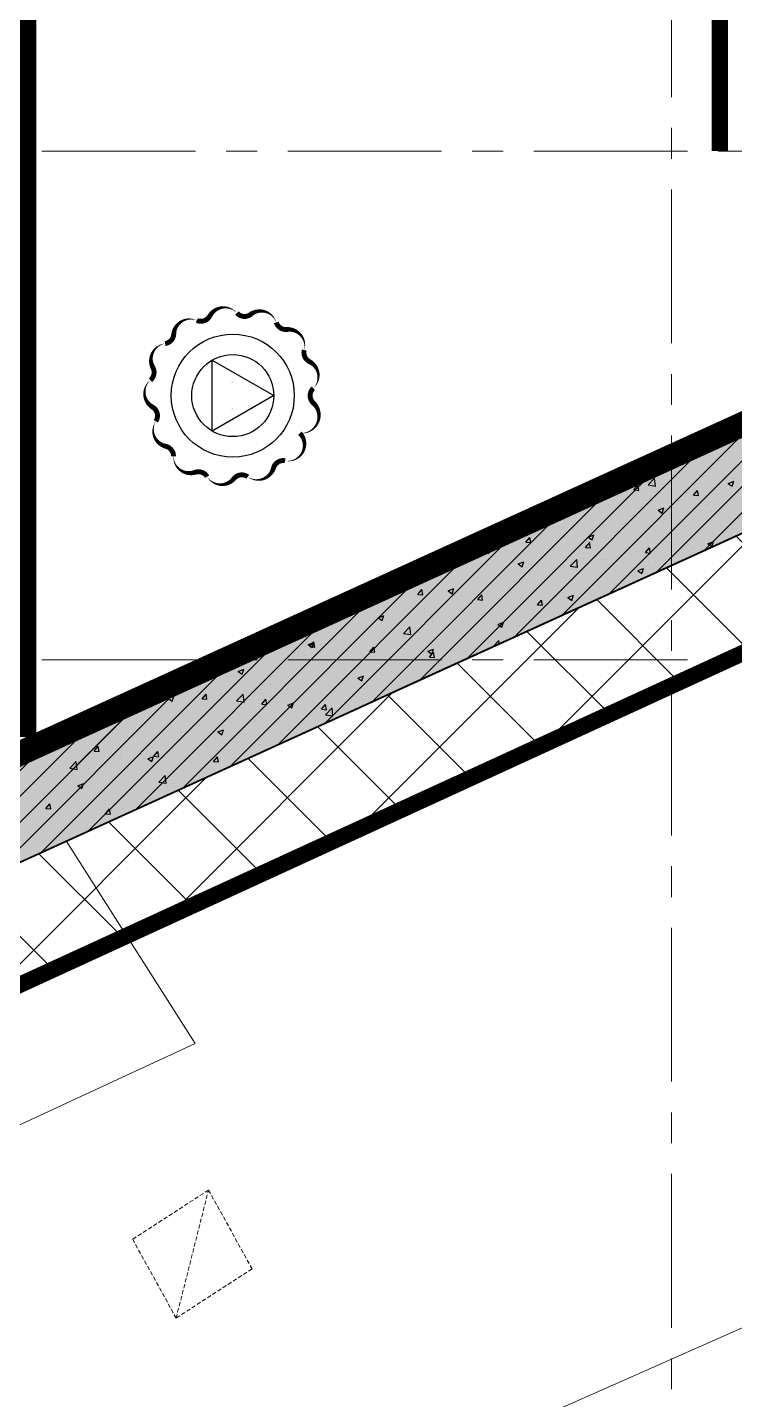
# Model space of a CAD drawing. Header units: millimetres. Extents: x -346728 to 1320345, y -537202 to -385966.
# Drawn here: x 418917 to 427540, y -493959 to -477234 of the extents above; entities that cross this region are included whole.
import ezdxf
from ezdxf.xclip import XClip

# ---------------------------------------------------------------- set-up
doc = ezdxf.new("R2010")
doc.units = ezdxf.units.MM
doc.header["$LTSCALE"] = 100
doc.header["$XCLIPFRAME"] = 2
for name, pattern in [('DASHED2', [0.375, 0.25, -0.125]), ('HIDDEN', [9.525, 6.35, -3.175]), ('NETNHA500', [0.75, 0.5, -0.25]), ('X1326_GLB$0$CENTER', [2, 1.25, -0.25, 0.25, -0.25])]:
    doc.linetypes.add(name, pattern=pattern)
for name, color, linetype, lineweight in [('0 T TEXT', 7, 'Continuous', 13), ('L.DUONG', 234, 'Continuous', 15), ('LINE', 7, 'Continuous', 13), ('X1326_GLB$0$A-tim', 8, 'X1326_GLB$0$CENTER', 9)]:
    doc.layers.add(name, color=color, linetype=linetype, lineweight=lineweight)
for name, color, linetype in [('DM', 8, 'Continuous'), ('hach', 253, 'Continuous'), ('NHA', 3, 'NETNHA500'), ('PL', 3, 'Continuous'), ('thep doc', 6, 'Continuous'), ('W2', 4, 'Continuous'), ('XR_1326_csPL$0$hach', 253, 'Continuous'), ('XR_1326_csPL$0$W2', 4, 'Continuous')]:
    doc.layers.add(name, color=color, linetype=linetype)
doc.linetypes.add('FENCELINE2', pattern='A,0.25,-0.1,[132,ltypeshp.shx,S=0.1,R=0,X=-0.1,Y=0],-0.1,1', length=1.45)

# ---------------------------------------------------------------- blocks, each defined once
blk = doc.blocks.new('LVL-KHUNGTEN')
blk.add_lwpolyline([(61072.9, 41092.8), (119123.5, 41092.8), (119123.5, 61.9), (61072.9, 61.9)], close=True)
blk = doc.blocks.new('mb duong hh')
at = {"layer": '0 T TEXT', "color": 8, "linetype": 'DASHED2', "ltscale": 300}
blk.add_lwpolyline([(75940, 34596), (80501, 41668), (80491, 88861), (75484, 93868), (-20031, 93860), (-33610, 75885), (-26182, 55955), (-6300, 2612), (0, 0)], close=True, dxfattribs=at)
at = {"layer": 'LINE', "color": 252, "lineweight": 9}
for points in [[(14977, 101049), (-7702, 101358), (-14927, 101246), (-29449, 100943), (-35818, 99008), (-40020, 95429), (-42101, 92117), (-42609, 87567), (-42104, 81482), (-40823, 74903), (-34507, 57500), (-12505, -1540), (-11062, -5026), (-1334, -3647), (4526, -1388), (38515, 14361), (36944, 16828)], [(39889, -16768), (33281, -1600), (32900, -141), (33614, 3694), (34777, 5679), (36123, 6884), (82139, 27252), (84799, 26382), (86984, 24113), (94252, 7748)]]:
    blk.add_lwpolyline(points, dxfattribs=at)
at = {"layer": 'NHA', "color": 252, "lineweight": 9}
for p, q in [((38679, 12573), (37754, 11973)), ((38284, 11012), (38679, 12573)), ((38679, 12573), (39210, 11612)), ((37754, 11973), (38284, 11012)), ((39210, 11612), (38284, 11012))]:
    blk.add_line(p, q, dxfattribs=at)
blk = doc.blocks.new('MB HANG RAO TAM')
h = blk.add_hatch()
h.set_pattern_fill('ANSI37', color=8, scale=7000, style=0)
h.set_pattern_definition([(45, (527887.4, 631399.9), (-618.7184, 618.7184), []), (135, (527887.4, 631399.9), (-618.7184, -618.7184), [])])
h.paths.add_polyline_path([(89794, 74797), (94796, 69797), (94804, 22611), (90246, 15544), (52523, -1634), (34324, -9922), (14325, -19029), (8025, -16417), (-19267, 56832), (-5688, 74797), (41806, 74797), (65797, 74797)], flags=16)
h.paths.add_polyline_path([(-17293, 40146), (-15160, 40938), (-12777, 34516), (-15127, 33730), (-10493, 20001), (4784, -19373), (12548, -21453), (91490, 14752), (95488, 20874), (95620, 46027), (95770, 74597), (91825, 78101), (52350, 76926), (14008, 75822), (-9259, 75871), (-23844, 71027), (-24251, 60760)])
at = {"layer": 'L.DUONG', "color": 94, "linetype": 'FENCELINE2', "ltscale": 25, "const_width": 200, "elevation": 7850}
blk.add_lwpolyline([(13898, 75822), (14369, 75824), (20809, 75968), (32497, 76335), (48850, 76822), (75776, 77623), (91825, 78101), (95770, 74597), (95712, 63657), (95684, 58344), (95610, 44235), (95553, 33268), (95488, 20874), (91490, 14752), (75806, 7559), (49624, -4449), (26632, -14994), (12548, -21453), (4784, -19373), (0, -7161), (-6626, 9890)], dxfattribs=at)
at = {"layer": 'XR_1326_csPL$0$W2', "color": 7, "ltscale": 0.5, "elevation": 0}
blk.add_lwpolyline([(8025, -16417), (14325, -19029), (90246, 15544), (94804, 22611), (94796, 69797), (89794, 74797), (-5688, 74797), (-19267, 56832)], close=True, dxfattribs=at)

msp = doc.modelspace()

# ---------------------------------------------------------------- hatches: boundary and pattern name
at = {"ltscale": 0.1}
h = msp.add_hatch(color=6, dxfattribs=at)
h.dxf.hatch_style = 1
h.paths.add_polyline_path([(421435.8, -481550.4), (421407, -481550.4), (421407, -481579.2)])
h.paths.add_polyline_path([(421407, -481864), (421407, -481892.8), (421435.8, -481892.8)])
at = {"layer": 'hach'}
h = msp.add_hatch(dxfattribs=at)
h.set_pattern_fill('ANSI31', color=256, scale=70)
h.set_pattern_definition([(45, (342151.22, -508591.22), (-157.15448, 157.15448), [])])
h.paths.add_polyline_path([(362433.4, -410142.2), (348853.9, -428107.5), (376146.7, -501359), (382446.8, -503970.9), (458369.1, -469396.6), (462927.9, -462329.4), (462919.8, -415142.7), (457917.8, -410142.2)])
h.paths.add_polyline_path([(363030.6, -411342.2), (350208.3, -428305.7), (377088.8, -500450.6), (382424.3, -502662.6), (457551.5, -468450.4), (461727.8, -461976.1), (461719.7, -415639.4), (457420.9, -411342.2)], flags=16)
h = msp.add_hatch(dxfattribs=at)
h.set_pattern_fill('AR-CONC', color=256, scale=4)
h.set_pattern_definition([(50, (342151.2, -508591.2), (728.7387, -63.7563), [76.2, -838.2]), (355, (342151.2, -508591.2), (-140.9737, 764.2274), [60.96, -670.5623]), (100.45144, (342211.95, -508596.54), (587.765, 700.471), [64.76, -712.361]), (46.1842, (342151.2, -508388), (1084.316, -168.1693), [114.3, -1257.3]), (96.63556, (342241.6, -508402), (949.6165, 989.7045), [97.14, -1068.5424]), (351.18415, (342151.2, -508388), (949.6165, 989.7045), [91.44, -1005.839]), (21, (342252.8, -508438.8), (606.4576, -409.0608), [76.2, -838.2]), (326, (342252.8, -508438.8), (247.208, 736.752), [60.96, -670.56]), (71.45144, (342303.36, -508472.9), (853.6657, 327.691), [64.76, -712.3598]), (37.5, (342151.22, -508591.22), (12.3544, 338.22016), [0, -662.432, 0, -680.72, 0, -673.1]), (7.5, (342151.22, -508591.22), (267.27865, 400.7223), [0, -388.112, 0, -647.192, 0, -256.54]), (327.5, (341924.65, -508591.22), (542.3624, -22.91498), [0, -254, 0, -792.48, 0, -1051.56]), (317.5, (341823.05, -508591.2), (592.5167, 101.706), [0, -330.2, 0, -526.288, 0, -746.76])])
h.paths.add_polyline_path([(362433.4, -410142.2), (348853.9, -428107.5), (376146.7, -501359), (382446.8, -503970.9), (458369.1, -469396.6), (462927.9, -462329.4), (462919.8, -415142.7), (457917.8, -410142.2)])
h.paths.add_polyline_path([(363030.6, -411342.2), (350208.3, -428305.7), (377088.8, -500450.6), (382424.3, -502662.6), (457551.5, -468450.4), (461727.8, -461976.1), (461719.7, -415639.4), (457420.9, -411342.2)], flags=16)

# ---------------------------------------------------------------- linework, layer by layer
at = {"color": 6, "elevation": -2718.3}
msp.add_lwpolyline([(422403.4, -481631.8, 0, 60, 0.5205671), (422356.7, -481307.3, 60, 60, -0.3534527), (422293.1, -481166.2, 0, 60, 0.5205671), (422080.7, -480915.9, 60, 60, -0.3534915), (421951.8, -480830.2, 0, 60, 0.5205671), (421639, -480731.3, 60, 60, -0.3944899), (421471.6, -480714.9, 0, 60, 0.520567), (421140.8, -480751.6, 60, 60, -0.3907151), (420982.5, -480805, 0, 60, 0.520567), (420701.2, -480973.9, 60, 60, -0.3534934), (420595.7, -481087.2, 0, 60, 0.5205671), (420447.2, -481379.9, 60, 60, -0.3571345), (420416.9, -481533, 0, 60, 0.520567), (420442.6, -481860.7, 60, 60, -0.4289707), (420482.9, -482034.6, 0, 60, 0.520567), (420603.6, -482339.4, 60, 60, -0.3534582), (420698.3, -482461.9, 0, 60, 0.520567), (420963, -482656, 60, 60, -0.3534893), (421108.3, -482709.4, 0, 60, 0.5205671), (421435.5, -482733, 60, 60, -0.3982747), (421603.4, -482711, 0, 60, 0.520567), (421918.1, -482602.6, 60, 60, -0.3869502), (422059.1, -482515.5, 0, 60, 0.7314349), (422239.7, -482179.2, 0, 60, 0.7206829), (422404.4, -481812.2, 60, 60, -0.4358983)], format="xyseb", close=True, dxfattribs=at)
at = {"layer": 'PL', "elevation": -1404.9}
msp.add_lwpolyline([(421171.4, -482154.6), (421171.4, -481288.6), (421921.4, -481721.6)], close=True, dxfattribs=at)
msp.add_lwpolyline([(421171.4, -482154.6), (421171.4, -481288.6), (421921.4, -481721.6)], close=True, dxfattribs=at)
at = {"layer": 'PL'}
for radius in [750, 750, 500, 500]:
    msp.add_circle((421421.4, -481721.6, -1404.9), radius, dxfattribs=at)
at = {"layer": 'W2', "ltscale": 0.5, "elevation": -1404.9}
for points in [[(362433.4, -410142.2), (348853.9, -428107.5), (376146.7, -501359), (382446.8, -503970.9), (458369.1, -469396.6), (462927.9, -462329.4), (462919.6, -415142.1), (457917.8, -410142.2)], [(363030.6, -411342.2), (350208.3, -428305.7), (377088.8, -500450.6), (382424.3, -502662.6), (457551.5, -468450.4), (461727.8, -461976.1), (461719.7, -415639.4), (457420.9, -411342.2)]]:
    msp.add_lwpolyline(points, close=True, dxfattribs=at)
at = {"layer": 'X1326_GLB$0$A-tim', "ltscale": 15}
for p, q in [((426771.2, -398208.6, -1404.9), (426771.2, -512162.7, -1404.9)), ((341092.1, -478741.8, -1404.9), (475778.7, -478741.8, -1404.9)), ((341092.1, -484941.8, -1404.9), (475778.7, -484941.8, -1404.9))]:
    msp.add_line(p, q, dxfattribs=at)
at = {"layer": 'XR_1326_csPL$0$hach', "color": 250}
for p, q in [((427172, -483603.5, -1404.9), (429593.1, -481182.3, -1404.9)), ((426594.9, -483866.3, -1404.9), (429016, -481445.2, -1404.9)), ((426017.7, -484129.1, -1404.9), (428438.9, -481708, -1404.9)), ((425440.6, -484391.9, -1404.9), (427861.7, -481970.8, -1404.9)), ((424863.5, -484654.7, -1404.9), (427284.6, -482233.6, -1404.9)), ((424286.3, -484917.6, -1404.9), (426707.5, -482496.4, -1404.9)), ((426896.7, -482410.2, -1404.9), (426905.2, -482415.9, -1404.9)), ((426905.2, -482415.9, -1404.9), (426909, -482404.7, -1404.9)), ((427141.2, -482415.2, -1404.9), (427141.2, -482415.2, -1404.9)), ((427172.4, -482366.6, -1404.9), (427172.4, -482366.6, -1404.9)), ((427395.6, -482381.7, -1404.9), (427395.6, -482381.7, -1404.9)), ((426537.8, -482630.5, -1404.9), (426537.8, -482630.5, -1404.9)), ((427059.5, -482558.9, -1404.9), (427059.5, -482558.9, -1404.9)), ((427415.9, -482589.7, -1404.9), (427415.9, -482589.7, -1404.9)), ((423709.2, -485180.4, -1404.9), (426130.4, -482759.3, -1404.9)), ((426230.8, -482793.1, -1404.9), (426230.8, -482793.1, -1404.9)), ((426312, -482871, -1404.9), (426361, -482812.6, -1404.9)), ((426343, -482687.5, -1404.9), (426343, -482687.5, -1404.9)), ((426372.5, -482876.4, -1404.9), (426360.8, -482812.7, -1404.9)), ((426485.3, -482810.1, -1404.9), (426575.7, -482824.2, -1404.9)), ((426485.4, -482810.2, -1404.9), (426564.5, -482727.7, -1404.9)), ((426557.3, -482824, -1404.9), (426557.3, -482824, -1404.9)), ((426575.7, -482824.2, -1404.9), (426564.5, -482727.7, -1404.9)), ((426823.3, -482691.4, -1404.9), (426823.3, -482691.4, -1404.9)), ((426874, -482815.9, -1404.9), (426874, -482815.9, -1404.9)), ((426885.4, -482710.4, -1404.9), (426885.4, -482710.4, -1404.9)), ((427099.6, -482846.9, -1404.9), (427099.6, -482846.9, -1404.9)), ((427128.3, -482782.4, -1404.9), (427128.3, -482782.4, -1404.9)), ((427427.8, -482733.3, -1404.9), (427427.8, -482733.3, -1404.9)), ((427461.1, -482790.9, -1404.9), (427532.3, -482763.6, -1404.9)), ((427461.1, -482790.9, -1404.9), (427511.6, -482825, -1404.9)), ((427511.6, -482825, -1404.9), (427532.2, -482763.6, -1404.9)), ((427513.1, -482731.7, -1404.9), (427513.1, -482731.7, -1404.9)), ((425847.5, -482951, -1404.9), (425847.5, -482951, -1404.9)), ((426232.3, -482900.4, -1404.9), (426232.3, -482900.4, -1404.9)), ((426312, -482871, -1404.9), (426372.7, -482876.3, -1404.9)), ((426525.5, -482968.7, -1404.9), (426525.5, -482968.7, -1404.9)), ((427040.7, -482934.8, -1404.9), (427089.7, -482876.4, -1404.9)), ((427040.7, -482934.8, -1404.9), (427101.4, -482940.1, -1404.9)), ((427047.1, -482897.2, -1404.9), (427047.1, -482897.2, -1404.9)), ((427101.3, -482940.1, -1404.9), (427089.5, -482876.4, -1404.9)), ((423132.1, -485443.2, -1404.9), (425553.2, -483022.1, -1404.9)), ((425484.6, -483109.9, -1404.9), (425484.6, -483109.9, -1404.9)), ((425598.5, -483181, -1404.9), (425598.5, -483181, -1404.9)), ((425997.8, -483044.9, -1404.9), (425997.8, -483044.9, -1404.9)), ((426607.4, -483118.6, -1404.9), (426658, -483152.7, -1404.9)), ((426607.5, -483118.6, -1404.9), (426678.6, -483091.2, -1404.9)), ((426618.9, -483148.7, -1404.9), (426618.9, -483148.7, -1404.9)), ((426658, -483152.7, -1404.9), (426678.6, -483091.3, -1404.9)), ((426861, -483183.1, -1404.9), (426861, -483183.1, -1404.9)), ((427211.4, -483046.9, -1404.9), (427211.4, -483046.9, -1404.9)), ((427245.8, -483132.5, -1404.9), (427245.8, -483132.5, -1404.9)), ((422555, -485706, -1404.9), (424976.1, -483284.9, -1404.9)), ((425433.8, -483352.1, -1404.9), (425433.8, -483352.1, -1404.9)), ((425580.2, -483351.7, -1404.9), (425580.2, -483351.7, -1404.9)), ((425965, -483301.1, -1404.9), (425965, -483301.1, -1404.9)), ((426026.3, -483250.4, -1404.9), (426026.3, -483250.4, -1404.9)), ((426140.9, -483203.9, -1404.9), (426140.9, -483203.9, -1404.9)), ((426513.1, -483306.9, -1404.9), (426513.1, -483306.9, -1404.9)), ((426606.7, -483216.6, -1404.9), (426606.7, -483216.6, -1404.9)), ((426683.3, -483226.9, -1404.9), (426683.3, -483226.9, -1404.9)), ((427034.8, -483235.4, -1404.9), (427034.8, -483235.4, -1404.9)), ((427225.6, -483249.8, -1404.9), (427225.6, -483249.8, -1404.9)), ((424684.2, -483469.7, -1404.9), (424684.2, -483469.7, -1404.9)), ((424841.3, -483453.8, -1404.9), (424841.3, -483453.8, -1404.9)), ((424950.6, -483519.7, -1404.9), (424950.6, -483519.7, -1404.9)), ((424995.5, -483507.7, -1404.9), (425044.5, -483449.3, -1404.9)), ((424995.5, -483507.7, -1404.9), (425056.2, -483513, -1404.9)), ((425056, -483513.1, -1404.9), (425044.3, -483449.4, -1404.9)), ((425325.9, -483385.2, -1404.9), (425325.9, -483385.2, -1404.9)), ((425472.2, -483448.1, -1404.9), (425472.2, -483448.1, -1404.9)), ((425724.2, -483571.5, -1404.9), (425773.2, -483513.1, -1404.9)), ((425753.8, -483446.2, -1404.9), (425824.9, -483418.9, -1404.9)), ((425753.8, -483446.3, -1404.9), (425804.3, -483480.4, -1404.9)), ((425784.8, -483576.8, -1404.9), (425773, -483513.1, -1404.9)), ((425804.3, -483480.4, -1404.9), (425824.9, -483419, -1404.9)), ((425985.4, -483383.1, -1404.9), (425985.4, -483383.1, -1404.9)), ((427213.9, -483527.6, -1404.9), (427285.1, -483500.3, -1404.9)), ((427264.6, -483561.3, -1404.9), (427285, -483500.4, -1404.9)), ((421977.8, -485968.8, -1404.9), (424399, -483547.7, -1404.9)), ((424316, -483654.4, -1404.9), (424316, -483654.4, -1404.9)), ((424422.9, -483595.8, -1404.9), (424422.9, -483595.8, -1404.9)), ((424451.4, -483631.7, -1404.9), (424530.6, -483549.3, -1404.9)), ((424451.4, -483631.7, -1404.9), (424541.8, -483645.7, -1404.9)), ((424541.7, -483645.8, -1404.9), (424530.5, -483549.3, -1404.9)), ((424858.3, -483677.3, -1404.9), (424858.3, -483677.3, -1404.9)), ((425724.2, -483571.5, -1404.9), (425784.9, -483576.8, -1404.9)), ((426339.4, -483617.3, -1404.9), (426339.4, -483617.3, -1404.9)), ((426452.9, -483635.2, -1404.9), (426501.9, -483576.9, -1404.9)), ((426452.9, -483635.2, -1404.9), (426513.7, -483640.5, -1404.9)), ((426500.7, -483645.1, -1404.9), (426500.7, -483645.1, -1404.9)), ((426513.5, -483640.6, -1404.9), (426501.7, -483576.9, -1404.9)), ((426593.8, -483583.8, -1404.9), (426593.8, -483583.8, -1404.9)), ((426978.5, -483533.2, -1404.9), (426978.5, -483533.2, -1404.9)), ((427022.4, -483573.6, -1404.9), (427022.4, -483573.6, -1404.9)), ((427213.9, -483527.7, -1404.9), (427264.1, -483561.5, -1404.9)), ((421400.7, -486231.7, -1404.9), (423821.8, -483810.5, -1404.9)), ((423987.8, -483767.9, -1404.9), (423987.8, -483767.9, -1404.9)), ((424530.2, -483790.8, -1404.9), (424530.2, -483790.8, -1404.9)), ((424900.1, -483773.9, -1404.9), (424971.3, -483746.6, -1404.9)), ((424900.1, -483774, -1404.9), (424950.6, -483808.1, -1404.9)), ((424950.6, -483808.1, -1404.9), (424971.2, -483746.7, -1404.9)), ((425058.6, -483786, -1404.9), (425058.6, -483786, -1404.9)), ((425072.5, -483813.8, -1404.9), (425072.5, -483813.8, -1404.9)), ((425313, -483752.5, -1404.9), (425313, -483752.5, -1404.9)), ((425400.7, -483700.2, -1404.9), (425400.7, -483700.2, -1404.9)), ((425459.9, -483786.3, -1404.9), (425459.9, -483786.3, -1404.9)), ((425535.7, -483799.9, -1404.9), (425614.9, -483717.4, -1404.9)), ((425535.7, -483799.8, -1404.9), (425626.1, -483813.9, -1404.9)), ((425626.1, -483813.9, -1404.9), (425614.8, -483717.4, -1404.9)), ((425614.9, -483836.7, -1404.9), (425614.9, -483836.7, -1404.9)), ((425697.8, -483701.8, -1404.9), (425697.8, -483701.8, -1404.9)), ((425943, -483723.1, -1404.9), (425943, -483723.1, -1404.9)), ((425973, -483721.3, -1404.9), (425973, -483721.3, -1404.9)), ((425984.4, -483856.6, -1404.9), (425984.4, -483856.6, -1404.9)), ((426360.2, -483855.3, -1404.9), (426431.4, -483828, -1404.9)), ((426360.2, -483855.4, -1404.9), (426410.8, -483889.4, -1404.9)), ((426410.8, -483889.4, -1404.9), (426431.4, -483828, -1404.9)), ((426485.4, -483746, -1404.9), (426485.4, -483746, -1404.9)), ((426576.9, -483754.9, -1404.9), (426576.9, -483754.9, -1404.9)), ((423777.8, -483954.6, -1404.9), (423777.8, -483954.6, -1404.9)), ((423897.3, -483999.1, -1404.9), (423897.3, -483999.1, -1404.9)), ((424032.2, -483921.1, -1404.9), (424032.2, -483921.1, -1404.9)), ((424410.5, -483934.1, -1404.9), (424410.5, -483934.1, -1404.9)), ((424417, -483870.4, -1404.9), (424417, -483870.4, -1404.9)), ((424938.2, -483857.9, -1404.9), (424938.2, -483857.9, -1404.9)), ((425391.9, -483958.3, -1404.9), (425391.9, -483958.3, -1404.9)), ((426072.1, -484018.1, -1404.9), (426072.1, -484018.1, -1404.9)), ((426157.3, -483859.6, -1404.9), (426157.3, -483859.6, -1404.9)), ((426326.5, -483984.6, -1404.9), (426326.5, -483984.6, -1404.9)), ((420823.6, -486494.5, -1404.9), (423244.7, -484073.3, -1404.9)), ((423375.7, -484070.6, -1404.9), (423375.7, -484070.6, -1404.9)), ((423571.5, -484147.9, -1404.9), (423571.5, -484147.9, -1404.9)), ((423679, -484144.4, -1404.9), (423727.9, -484086.1, -1404.9)), ((423679, -484144.4, -1404.9), (423739.7, -484149.8, -1404.9)), ((423739.5, -484149.8, -1404.9), (423727.8, -484086.1, -1404.9)), ((424046.4, -484101.7, -1404.9), (424097, -484135.8, -1404.9)), ((424046.5, -484101.6, -1404.9), (424117.6, -484074.3, -1404.9)), ((424097, -484135.8, -1404.9), (424117.6, -484074.4, -1404.9)), ((424113.8, -484170.8, -1404.9), (424113.8, -484170.8, -1404.9)), ((424206.8, -484161.7, -1404.9), (424206.8, -484161.7, -1404.9)), ((424407.7, -484208.2, -1404.9), (424456.7, -484149.8, -1404.9)), ((424468.3, -484213.5, -1404.9), (424456.5, -484149.9, -1404.9)), ((424791.3, -484186.7, -1404.9), (424791.3, -484186.7, -1404.9)), ((424799.4, -484060, -1404.9), (424799.4, -484060, -1404.9)), ((425045.7, -484153.2, -1404.9), (425045.7, -484153.2, -1404.9)), ((425430.5, -484102.5, -1404.9), (425430.5, -484102.5, -1404.9)), ((425447.5, -484124.6, -1404.9), (425447.5, -484124.6, -1404.9)), ((425506.6, -484183, -1404.9), (425577.7, -484155.7, -1404.9)), ((425506.6, -484183, -1404.9), (425557.1, -484217.1, -1404.9)), ((425557.1, -484217.1, -1404.9), (425577.7, -484155.7, -1404.9)), ((425635.3, -484181.4, -1404.9), (425635.3, -484181.4, -1404.9)), ((425960.7, -484059.5, -1404.9), (425960.7, -484059.5, -1404.9)), ((420246.5, -486757.3, -1404.9), (422667.6, -484336.2, -1404.9)), ((423510.5, -484355.3, -1404.9), (423510.5, -484355.3, -1404.9)), ((423614.3, -484263.4, -1404.9), (423614.3, -484263.4, -1404.9)), ((423764.9, -484321.8, -1404.9), (423764.9, -484321.8, -1404.9)), ((423885, -484337.3, -1404.9), (423885, -484337.3, -1404.9)), ((424149.7, -484271.1, -1404.9), (424149.7, -484271.1, -1404.9)), ((424398.2, -484272.3, -1404.9), (424398.2, -484272.3, -1404.9)), ((424407.7, -484208.2, -1404.9), (424468.4, -484213.5, -1404.9)), ((424656.2, -484193.7, -1404.9), (424656.2, -484193.7, -1404.9)), ((424925.9, -484196.1, -1404.9), (424925.9, -484196.1, -1404.9)), ((425042.8, -484283.1, -1404.9), (425042.8, -484283.1, -1404.9)), ((425136.4, -484271.9, -1404.9), (425185.4, -484213.6, -1404.9)), ((425136.4, -484272, -1404.9), (425197.2, -484277.3, -1404.9)), ((425197, -484277.3, -1404.9), (425185.2, -484213.6, -1404.9)), ((425198.6, -484216.6, -1404.9), (425198.6, -484216.6, -1404.9)), ((425740.9, -484239.6, -1404.9), (425740.9, -484239.6, -1404.9)), ((422417.5, -484453.3, -1404.9), (422423, -484447.6, -1404.9)), ((422417.5, -484453.2, -1404.9), (422507.8, -484467.2, -1404.9)), ((422429.3, -484466.8, -1404.9), (422429.3, -484466.8, -1404.9)), ((422484.1, -484490.4, -1404.9), (422484.1, -484490.4, -1404.9)), ((422507.8, -484467.3, -1404.9), (422501.4, -484411.9, -1404.9)), ((422835.6, -484485, -1404.9), (422835.6, -484485, -1404.9)), ((422868.9, -484439.8, -1404.9), (422868.9, -484439.8, -1404.9)), ((423021.8, -484365.1, -1404.9), (423021.8, -484365.1, -1404.9)), ((423192.8, -484429.3, -1404.9), (423263.9, -484402, -1404.9)), ((423192.8, -484429.4, -1404.9), (423243.3, -484463.5, -1404.9)), ((423243.3, -484463.5, -1404.9), (423263.9, -484402.1, -1404.9)), ((423363.3, -484408.9, -1404.9), (423363.3, -484408.9, -1404.9)), ((423857.8, -484486.5, -1404.9), (423857.8, -484486.5, -1404.9)), ((424450.3, -484384.8, -1404.9), (424450.3, -484384.8, -1404.9)), ((424652.9, -484510.7, -1404.9), (424724.1, -484483.4, -1404.9)), ((424652.9, -484510.7, -1404.9), (424703.4, -484544.8, -1404.9)), ((424703.4, -484544.8, -1404.9), (424724, -484483.4, -1404.9)), ((425163.2, -484503.3, -1404.9), (425163.2, -484503.3, -1404.9)), ((419669.3, -487020.1, -1404.9), (422090.5, -484599, -1404.9)), ((422288.9, -484621.2, -1404.9), (422288.9, -484621.2, -1404.9)), ((422322.4, -484550.1, -1404.9), (422322.4, -484550.1, -1404.9)), ((422672.7, -484689.9, -1404.9), (422672.7, -484689.9, -1404.9)), ((422831.3, -484644.1, -1404.9), (422831.3, -484644.1, -1404.9)), ((423265.3, -484588.2, -1404.9), (423265.3, -484588.2, -1404.9)), ((423373.6, -484667.1, -1404.9), (423373.6, -484667.1, -1404.9)), ((423501.8, -484621.4, -1404.9), (423580.9, -484539, -1404.9)), ((423501.8, -484621.4, -1404.9), (423592.1, -484635.4, -1404.9)), ((423592.1, -484635.5, -1404.9), (423580.9, -484539, -1404.9)), ((423872.6, -484675.5, -1404.9), (423872.6, -484675.5, -1404.9)), ((423882.4, -484671.9, -1404.9), (423882.4, -484671.9, -1404.9)), ((423916, -484690, -1404.9), (423916, -484690, -1404.9)), ((424385.8, -484610.5, -1404.9), (424385.8, -484610.5, -1404.9)), ((424524.1, -484587.4, -1404.9), (424524.1, -484587.4, -1404.9)), ((424778.4, -484553.9, -1404.9), (424778.4, -484553.9, -1404.9)), ((424913.5, -484534.3, -1404.9), (424913.5, -484534.3, -1404.9)), ((421960.8, -484734.8, -1404.9), (421960.8, -484734.8, -1404.9)), ((422080.2, -484791.6, -1404.9), (422080.2, -484791.6, -1404.9)), ((422339.1, -484757, -1404.9), (422410.3, -484729.7, -1404.9)), ((422339.1, -484757.1, -1404.9), (422389.6, -484791.1, -1404.9)), ((422362.5, -484781.1, -1404.9), (422411.4, -484722.8, -1404.9)), ((422362.5, -484781.2, -1404.9), (422423.2, -484786.5, -1404.9)), ((422389.6, -484791.1, -1404.9), (422410.2, -484729.8, -1404.9)), ((422423, -484786.5, -1404.9), (422411.3, -484722.8, -1404.9)), ((422503.1, -484757.7, -1404.9), (422503.1, -484757.7, -1404.9)), ((422601.6, -484840.5, -1404.9), (422601.6, -484840.5, -1404.9)), ((422823.3, -484823.3, -1404.9), (422823.3, -484823.3, -1404.9)), ((423045.5, -484780.6, -1404.9), (423045.5, -484780.6, -1404.9)), ((423091.2, -484844.9, -1404.9), (423140.2, -484786.5, -1404.9)), ((423091.2, -484844.9, -1404.9), (423151.9, -484850.2, -1404.9)), ((423151.8, -484850.3, -1404.9), (423140, -484786.6, -1404.9)), ((423243.3, -484756, -1404.9), (423243.3, -484756, -1404.9)), ((423351, -484747.1, -1404.9), (423351, -484747.1, -1404.9)), ((423497.6, -484722.5, -1404.9), (423497.6, -484722.5, -1404.9)), ((423587.8, -484803.5, -1404.9), (423587.8, -484803.5, -1404.9)), ((423799.2, -484838.4, -1404.9), (423870.4, -484811.1, -1404.9)), ((423799.2, -484838.4, -1404.9), (423849.8, -484872.5, -1404.9)), ((423819.9, -484908.7, -1404.9), (423868.9, -484850.3, -1404.9)), ((423849.8, -484872.5, -1404.9), (423870.4, -484811.1, -1404.9)), ((423880.5, -484914, -1404.9), (423868.7, -484850.3, -1404.9)), ((424130.2, -484826.5, -1404.9), (424130.2, -484826.5, -1404.9)), ((424245.8, -484842, -1404.9), (424245.8, -484842, -1404.9)), ((424458.3, -484712.9, -1404.9), (424458.3, -484712.9, -1404.9)), ((424600.7, -484774.4, -1404.9), (424665.3, -484707.1, -1404.9)), ((424669.4, -484743.1, -1404.9), (424665.2, -484707.1, -1404.9)), ((419092.2, -487282.9, -1404.9), (421513.3, -484861.8, -1404.9)), ((421320.8, -485009.1, -1404.9), (421320.8, -485009.1, -1404.9)), ((421487.7, -484893.3, -1404.9), (421487.7, -484893.3, -1404.9)), ((421788.4, -484959.8, -1404.9), (421788.4, -484959.8, -1404.9)), ((421962.5, -484924.6, -1404.9), (421962.5, -484924.6, -1404.9)), ((422216.8, -484891.1, -1404.9), (422216.8, -484891.1, -1404.9)), ((422310.1, -484888.3, -1404.9), (422310.1, -484888.3, -1404.9)), ((423653.3, -484943.7, -1404.9), (423653.3, -484943.7, -1404.9)), ((423819.9, -484908.7, -1404.9), (423880.7, -484914, -1404.9)), ((423860.3, -485013.8, -1404.9), (423860.3, -485013.8, -1404.9)), ((418515.1, -487545.8, -1404.9), (420936.2, -485124.6, -1404.9)), ((421260.7, -485036, -1404.9), (421260.7, -485036, -1404.9)), ((421485.4, -485084.8, -1404.9), (421536, -485118.8, -1404.9)), ((421485.5, -485084.7, -1404.9), (421556.6, -485057.4, -1404.9)), ((421536, -485118.8, -1404.9), (421556.6, -485057.4, -1404.9)), ((421544.4, -485114.8, -1404.9), (421544.4, -485114.8, -1404.9)), ((422086.8, -485137.7, -1404.9), (422086.8, -485137.7, -1404.9)), ((422468.2, -485147.1, -1404.9), (422468.2, -485147.1, -1404.9)), ((422629.1, -485160.6, -1404.9), (422629.1, -485160.6, -1404.9)), ((422810.9, -485161.5, -1404.9), (422810.9, -485161.5, -1404.9)), ((422945.6, -485166.1, -1404.9), (423016.7, -485138.8, -1404.9)), ((422945.6, -485166.1, -1404.9), (422996.1, -485200.2, -1404.9)), ((422976, -485156.7, -1404.9), (422976, -485156.7, -1404.9)), ((422996.1, -485200.2, -1404.9), (423016.7, -485138.8, -1404.9)), ((423060.8, -485045.4, -1404.9), (423060.8, -485045.4, -1404.9)), ((423171.5, -485183.5, -1404.9), (423171.5, -485183.5, -1404.9)), ((423230.3, -485123.3, -1404.9), (423230.3, -485123.3, -1404.9)), ((423338.6, -485085.3, -1404.9), (423338.6, -485085.3, -1404.9)), ((423615.1, -485072.6, -1404.9), (423615.1, -485072.6, -1404.9)), ((421046, -485417.9, -1404.9), (421094.9, -485359.5, -1404.9)), ((421106.5, -485423.2, -1404.9), (421094.8, -485359.5, -1404.9)), ((421283.2, -485350.6, -1404.9), (421283.2, -485350.6, -1404.9)), ((421467.9, -485443, -1404.9), (421547, -485360.5, -1404.9)), ((421558.2, -485457, -1404.9), (421547, -485360.5, -1404.9)), ((421695.2, -485325.4, -1404.9), (421695.2, -485325.4, -1404.9)), ((421776.1, -485298.1, -1404.9), (421776.1, -485298.1, -1404.9)), ((421875.7, -485248.9, -1404.9), (421875.7, -485248.9, -1404.9)), ((421949.5, -485291.9, -1404.9), (421949.5, -485291.9, -1404.9)), ((422297.7, -485226.5, -1404.9), (422297.7, -485226.5, -1404.9)), ((422334.3, -485241.2, -1404.9), (422334.3, -485241.2, -1404.9)), ((417937.9, -487808.6, -1404.9), (420359.1, -485387.4, -1404.9)), ((420213.5, -485510.8, -1404.9), (420213.5, -485510.8, -1404.9)), ((420414.4, -485494, -1404.9), (420414.4, -485494, -1404.9)), ((420631.8, -485412.4, -1404.9), (420702.9, -485385.1, -1404.9)), ((420631.8, -485412.4, -1404.9), (420682.3, -485446.5, -1404.9)), ((420668.7, -485460.5, -1404.9), (420668.7, -485460.5, -1404.9)), ((420682.3, -485446.5, -1404.9), (420702.9, -485385.1, -1404.9)), ((420690.7, -485452.3, -1404.9), (420690.7, -485452.3, -1404.9)), ((420735.2, -485439.3, -1404.9), (420735.2, -485439.3, -1404.9)), ((421046, -485417.9, -1404.9), (421106.7, -485423.2, -1404.9)), ((421053.5, -485409.8, -1404.9), (421053.5, -485409.8, -1404.9)), ((421248.4, -485374.2, -1404.9), (421248.4, -485374.2, -1404.9)), ((421467.9, -485442.9, -1404.9), (421558.2, -485456.9, -1404.9)), ((421774.7, -485481.6, -1404.9), (421823.7, -485423.2, -1404.9)), ((421774.7, -485481.6, -1404.9), (421835.4, -485486.9, -1404.9)), ((421835.3, -485487, -1404.9), (421823.5, -485423.3, -1404.9)), ((422091.9, -485493.8, -1404.9), (422163.1, -485466.5, -1404.9)), ((422091.9, -485493.8, -1404.9), (422142.4, -485527.9, -1404.9)), ((422142.4, -485527.9, -1404.9), (422163, -485466.5, -1404.9)), ((422503.4, -485545.4, -1404.9), (422552.4, -485487, -1404.9)), ((422564, -485550.7, -1404.9), (422552.2, -485487, -1404.9)), ((422552.2, -485611.1, -1404.9), (422631.3, -485528.7, -1404.9)), ((422642.5, -485625.2, -1404.9), (422631.3, -485528.7, -1404.9)), ((422798.6, -485499.7, -1404.9), (422798.6, -485499.7, -1404.9)), ((417360.8, -488071.4, -1404.9), (419781.9, -485650.3, -1404.9)), ((420098.2, -485554, -1404.9), (420098.2, -485554, -1404.9)), ((420261.8, -485588.1, -1404.9), (420261.8, -485588.1, -1404.9)), ((420804.2, -485611, -1404.9), (420804.2, -485611, -1404.9)), ((421346.6, -485633.9, -1404.9), (421346.6, -485633.9, -1404.9)), ((421682.3, -485692.6, -1404.9), (421682.3, -485692.6, -1404.9)), ((421763.7, -485636.3, -1404.9), (421763.7, -485636.3, -1404.9)), ((421888.9, -485656.9, -1404.9), (421888.9, -485656.9, -1404.9)), ((422067.1, -485641.9, -1404.9), (422067.1, -485641.9, -1404.9)), ((422285.4, -485564.7, -1404.9), (422285.4, -485564.7, -1404.9)), ((422431.3, -485679.8, -1404.9), (422431.3, -485679.8, -1404.9)), ((422503.4, -485545.4, -1404.9), (422564.2, -485550.7, -1404.9)), ((422552.2, -485611.1, -1404.9), (422642.5, -485625.1, -1404.9)), ((422708.7, -485557.5, -1404.9), (422708.7, -485557.5, -1404.9)), ((419778.1, -485740.1, -1404.9), (419849.3, -485712.8, -1404.9)), ((419778.1, -485740.1, -1404.9), (419828.6, -485774.2, -1404.9)), ((419828.6, -485774.2, -1404.9), (419849.2, -485712.8, -1404.9)), ((419933.7, -485701.7, -1404.9), (419933.7, -485701.7, -1404.9)), ((420201.2, -485849, -1404.9), (420201.2, -485849, -1404.9)), ((420401.5, -485861.2, -1404.9), (420401.5, -485861.2, -1404.9)), ((420476, -485724.6, -1404.9), (420476, -485724.6, -1404.9)), ((420722.8, -485777.5, -1404.9), (420722.8, -485777.5, -1404.9)), ((420786.3, -485810.6, -1404.9), (420786.3, -485810.6, -1404.9)), ((421018.4, -485747.5, -1404.9), (421018.4, -485747.5, -1404.9)), ((421236, -485712.5, -1404.9), (421236, -485712.5, -1404.9)), ((421238.2, -485821.5, -1404.9), (421288.8, -485855.6, -1404.9)), ((421238.3, -485821.5, -1404.9), (421309.4, -485794.1, -1404.9)), ((421288.8, -485855.6, -1404.9), (421309.4, -485794.2, -1404.9)), ((421427.9, -485726.1, -1404.9), (421427.9, -485726.1, -1404.9)), ((421560.8, -485770.4, -1404.9), (421560.8, -485770.4, -1404.9)), ((421833.8, -485855.1, -1404.9), (421833.8, -485855.1, -1404.9)), ((422103.1, -485793.3, -1404.9), (422103.1, -485793.3, -1404.9)), ((422426.3, -485753.4, -1404.9), (422426.3, -485753.4, -1404.9)), ((416783.7, -488334.2, -1404.9), (419204.8, -485913.1, -1404.9)), ((419028.7, -485993.3, -1404.9), (419061.4, -485996.1, -1404.9)), ((419061.3, -485996.2, -1404.9), (419058.3, -485979.8, -1404.9)), ((419120.7, -486029.8, -1404.9), (419120.7, -486029.8, -1404.9)), ((419160.3, -485990.3, -1404.9), (419160.3, -485990.3, -1404.9)), ((419505.5, -485979.2, -1404.9), (419505.5, -485979.2, -1404.9)), ((419673.5, -485925.2, -1404.9), (419673.5, -485925.2, -1404.9)), ((419729.5, -486054.6, -1404.9), (419778.4, -485996.2, -1404.9)), ((419790, -486059.9, -1404.9), (419778.3, -485996.2, -1404.9)), ((420147.1, -485894.7, -1404.9), (420147.1, -485894.7, -1404.9)), ((421241.3, -485956.8, -1404.9), (421241.3, -485956.8, -1404.9)), ((421751.4, -485974.5, -1404.9), (421751.4, -485974.5, -1404.9)), ((418924.4, -486067.8, -1404.9), (418975, -486101.9, -1404.9)), ((418924.5, -486067.8, -1404.9), (418995.6, -486040.5, -1404.9)), ((418975, -486101.9, -1404.9), (418995.6, -486040.5, -1404.9)), ((418975, -486058.7, -1404.9), (418975, -486058.7, -1404.9)), ((419433.9, -486264.5, -1404.9), (419513.1, -486182, -1404.9)), ((419524.3, -486278.5, -1404.9), (419513, -486182, -1404.9)), ((419517.3, -486081.6, -1404.9), (419517.3, -486081.6, -1404.9)), ((419729.5, -486054.6, -1404.9), (419790.2, -486059.9, -1404.9)), ((420056.2, -486160.2, -1404.9), (420056.2, -486160.2, -1404.9)), ((420059.7, -486104.5, -1404.9), (420059.7, -486104.5, -1404.9)), ((420188.8, -486187.3, -1404.9), (420188.8, -486187.3, -1404.9)), ((420384.6, -486149.1, -1404.9), (420455.7, -486121.8, -1404.9)), ((420384.6, -486149.2, -1404.9), (420435.1, -486183.3, -1404.9)), ((420435.1, -486183.3, -1404.9), (420455.7, -486121.9, -1404.9)), ((420458.2, -486118.3, -1404.9), (420507.2, -486060, -1404.9)), ((420458.2, -486118.3, -1404.9), (420518.9, -486123.7, -1404.9)), ((420518.8, -486123.7, -1404.9), (420507, -486060, -1404.9)), ((420602.1, -486127.5, -1404.9), (420602.1, -486127.5, -1404.9)), ((420648.7, -486058.5, -1404.9), (420648.7, -486058.5, -1404.9)), ((420710.5, -486115.7, -1404.9), (420710.5, -486115.7, -1404.9)), ((421144.4, -486150.4, -1404.9), (421144.4, -486150.4, -1404.9)), ((421160.6, -486126.8, -1404.9), (421160.6, -486126.8, -1404.9)), ((421186.9, -486182.1, -1404.9), (421235.9, -486123.7, -1404.9)), ((421186.9, -486182.1, -1404.9), (421247.7, -486187.4, -1404.9)), ((421223.7, -486050.7, -1404.9), (421223.7, -486050.7, -1404.9)), ((421247.5, -486187.4, -1404.9), (421235.7, -486123.8, -1404.9)), ((421415, -486093.3, -1404.9), (421415, -486093.3, -1404.9)), ((421484.7, -486179.8, -1404.9), (421484.7, -486179.8, -1404.9)), ((421799.8, -486042.7, -1404.9), (421799.8, -486042.7, -1404.9)), ((419147.9, -486328.5, -1404.9), (419147.9, -486328.5, -1404.9)), ((419433.9, -486264.5, -1404.9), (419524.3, -486278.5, -1404.9)), ((419463.7, -486261.9, -1404.9), (419463.7, -486261.9, -1404.9)), ((419661.1, -486263.4, -1404.9), (419661.1, -486263.4, -1404.9)), ((419879.8, -486295.4, -1404.9), (419879.8, -486295.4, -1404.9)), ((420134.2, -486261.9, -1404.9), (420134.2, -486261.9, -1404.9)), ((420518.3, -486432.7, -1404.9), (420597.4, -486350.2, -1404.9)), ((420519, -486211.3, -1404.9), (420519, -486211.3, -1404.9)), ((420608.6, -486446.7, -1404.9), (420597.4, -486350.2, -1404.9)), ((420892.2, -486281.6, -1404.9), (420892.2, -486281.6, -1404.9)), ((419238.2, -486379.9, -1404.9), (419238.2, -486379.9, -1404.9)), ((419530.9, -486476.8, -1404.9), (419602.1, -486449.5, -1404.9)), ((419530.9, -486476.9, -1404.9), (419581.4, -486511, -1404.9)), ((419581.4, -486511, -1404.9), (419602, -486449.6, -1404.9)), ((419707.2, -486485, -1404.9), (419707.2, -486485, -1404.9)), ((420176.5, -486525.5, -1404.9), (420176.5, -486525.5, -1404.9)), ((420299.7, -486383.3, -1404.9), (420299.7, -486383.3, -1404.9)), ((420518.2, -486432.6, -1404.9), (420608.6, -486446.6, -1404.9)), ((420698.1, -486453.9, -1404.9), (420698.1, -486453.9, -1404.9)), ((419114.6, -486586.7, -1404.9), (419114.6, -486586.7, -1404.9)), ((419135.6, -486666.7, -1404.9), (419135.6, -486666.7, -1404.9)), ((419141.7, -486755, -1404.9), (419190.7, -486696.7, -1404.9)), ((419202.3, -486760.4, -1404.9), (419190.5, -486696.7, -1404.9)), ((419319.5, -486600.8, -1404.9), (419319.5, -486600.8, -1404.9)), ((419612.6, -486696.1, -1404.9), (419612.6, -486696.1, -1404.9)), ((419648.8, -486601.7, -1404.9), (419648.8, -486601.7, -1404.9)), ((419861.8, -486623.7, -1404.9), (419861.8, -486623.7, -1404.9)), ((419866.9, -486662.7, -1404.9), (419866.9, -486662.7, -1404.9)), ((420251.7, -486612, -1404.9), (420251.7, -486612, -1404.9)), ((420404.2, -486646.6, -1404.9), (420404.2, -486646.6, -1404.9)), ((418970.9, -486780.6, -1404.9), (418970.9, -486780.6, -1404.9)), ((418991.3, -486714.4, -1404.9), (418991.3, -486714.4, -1404.9)), ((419141.7, -486755.1, -1404.9), (419202.4, -486760.4, -1404.9)), ((419533.7, -486737.3, -1404.9), (419533.7, -486737.3, -1404.9)), ((419870.4, -486818.8, -1404.9), (419919.4, -486760.4, -1404.9)), ((419870.4, -486818.8, -1404.9), (419931.2, -486824.1, -1404.9)), ((419931, -486824.2, -1404.9), (419919.2, -486760.5, -1404.9)), ((420076.1, -486760.2, -1404.9), (420076.1, -486760.2, -1404.9)), ((419502.7, -486994.4, -1404.9), (419502.7, -486994.4, -1404.9)), ((419636.4, -486992, -1404.9), (419636.4, -486992, -1404.9)), ((419117.4, -487169.4, -1404.9), (419117.4, -487169.4, -1404.9)), ((419123.2, -487057, -1404.9), (419123.2, -487057, -1404.9)), ((419345.3, -487149, -1404.9), (419345.3, -487149, -1404.9))]:
    msp.add_line(p, q, dxfattribs=at)
at = {"layer": 'XR_1326_csPL$0$W2', "color": 7, "ltscale": 0.5}
for p, q in [((382424.3, -502662.6, -1404.9), (457551.5, -468450.4, -1404.9)), ((382446.8, -503970.9, -1404.9), (458369.1, -469396.6, -1404.9))]:
    msp.add_line(p, q, dxfattribs=at)

# ---------------------------------------------------------------- block references
at = {"extrusion": (0.00597, -2.28885e-18, 0.999982), "xscale": 3.385207865094198, "yscale": 3.385207865094198, "zscale": 3.385207865094198}
msp.add_blockref('LVL-KHUNGTEN', (112985.2, -525073.6, 1027.7), dxfattribs=at)
ref = msp.add_blockref('mb duong hh', (382446.7, -503978, 0))
XClip(ref).set_block_clipping_path([(-58962.6888090824, -15358.4345334051), (108047.3313388755, 114603.0144500207)])

# ---------------------------------------------------------------- next in the draw order: block references
msp.add_blockref('MB HANG RAO TAM', (368121.2, -484948.9, 0))

# ---------------------------------------------------------------- next in the draw order: linework, layer by layer
at = {"layer": 'DM', "color": 7, "linetype": 'HIDDEN', "const_width": 300, "elevation": -1404.9}
msp.add_lwpolyline([(461719.3, -444604.3), (461727.5, -461973.7), (457551.1, -468448), (402696.6, -493428.3), (402705, -478739.5), (404143.7, -478739.5), (404143.7, -447776.3), (406870.9, -447776.3), (406870.9, -444604.3)], close=True, dxfattribs=at)
at = {"layer": 'thep doc', "const_width": 200, "elevation": -3876.7}
for points in [[(427361.5, -445870.7), (418925, -445870.7), (418925, -485782.6), (409564.8, -485782.6), (409564.8, -445966.4)], [(427361.5, -478741.8), (427361.5, -445870.7)]]:
    msp.add_lwpolyline(points, dxfattribs=at)

doc.saveas('drawing.dxf')
